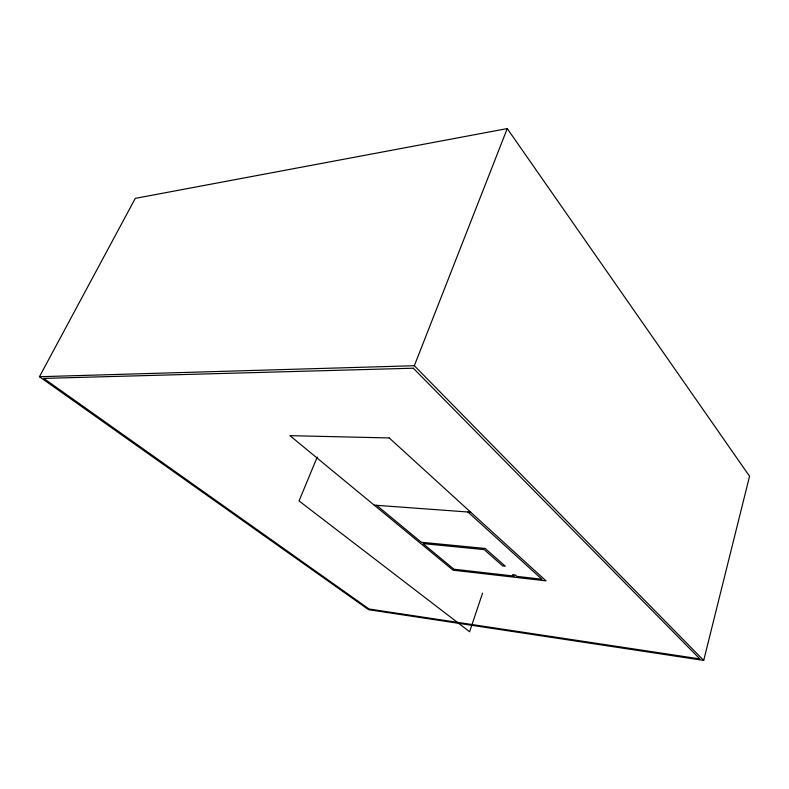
<?xml version="1.0" encoding="UTF-8"?>
<svg xmlns="http://www.w3.org/2000/svg" width="789" height="789" viewBox="0 0 789 789"><rect width="100%" height="100%" fill="white"/><g stroke="black" fill="none" stroke-linecap="round" stroke-linejoin="round"><path stroke-width="1.18" d="M703.699 660.423L749.55 476.24L507.258 128.577L135.274 198.374L39.45 376.718L368.601 609.69L703.699 660.423L414.333 365.721L39.45 376.718M482.533 593.18L469.613 631.752L299.041 500.916L317.237 457.078M414.333 365.721L507.258 128.577M374.213 505.138L470.688 512.199M376.629 505.315L421.326 542.25L485.205 548.473L505.256 566.186L502.692 565.91L484.18 549.608L422.943 543.591L453.941 569.214L514.241 576.088L512.584 574.629L515.138 574.925L516.795 576.374L541.915 579.244L467.926 512.002M413.288 368.207L43.72 378.395L369.045 609.009L699.843 658.904L413.288 368.207M389.224 437.944L289.938 435.656L453.103 570.191L545.998 580.842L389.224 437.944"/></g></svg>
